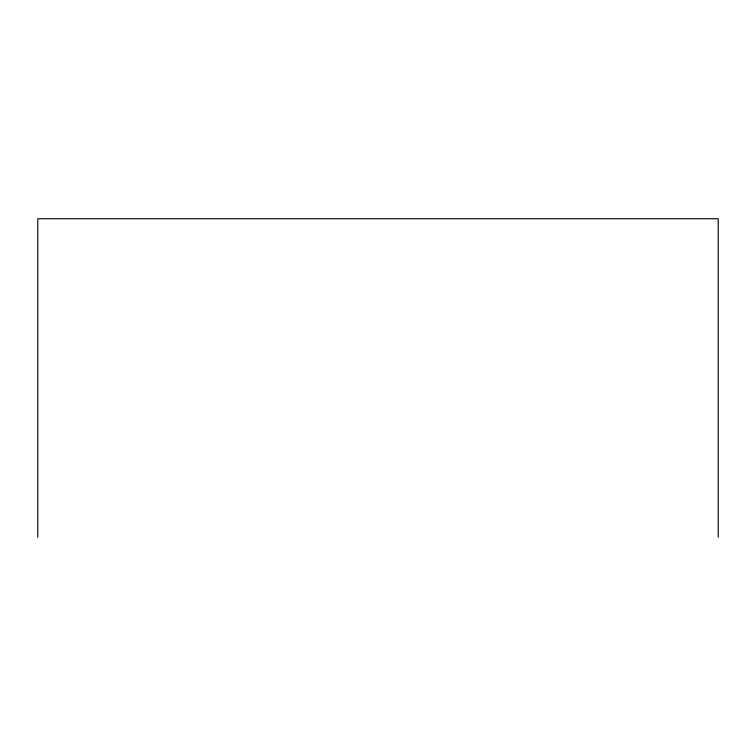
<?xml version="1.0" encoding="UTF-8"?>
<svg xmlns="http://www.w3.org/2000/svg" width="756" height="756" viewBox="0 0 756 756"><rect width="100%" height="100%" fill="white"/><g stroke="black" fill="none" stroke-linecap="round" stroke-linejoin="round"><path stroke-width="1.13" d="M718.2 537.27L718.2 218.73L37.8 218.73L37.8 537.27"/></g></svg>
